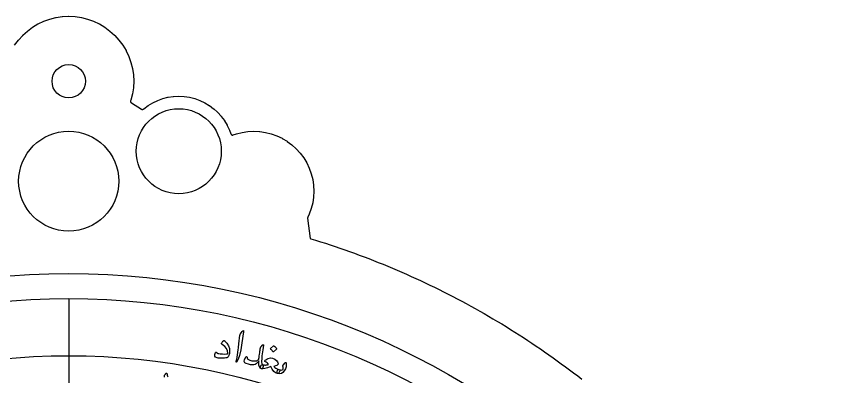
# Model space of a CAD drawing. Header units: millimetres. Extents: x -150 to 150, y -150 to 184.
# Drawn here: x -9.4 to 137.2, y 118.7 to 183.6 of the extents above; entities that cross this region are included whole.
import ezdxf

# ---------------------------------------------------------------- set-up
doc = ezdxf.new("R2010")
doc.units = ezdxf.units.MM
for name, color, linetype in [('CUT_INNER', 6, 'Continuous'), ('CUT_OUTER', 1, 'Continuous'), ('ENGRAVE', 7, 'Continuous'), ('ENGRAVE_FINE', 8, 'Continuous'), ('GUIDE', 3, 'Continuous'), ('TEXT', 5, 'Continuous')]:
    doc.layers.add(name, color=color, linetype=linetype)

msp = doc.modelspace()

# ---------------------------------------------------------------- linework, layer by layer
at = {"layer": 'CUT_INNER'}
for centre, radius in [((0, 171.8909), 3), ((19.8, 159.2909), 7.65), ((0, 153.8909), 9)]:
    msp.add_circle(centre, radius, dxfattribs=at)
at = {"layer": 'CUT_OUTER'}
msp.add_lwpolyline([(-9.7238, 178.397), (-9.0486, 179.3074), (-9.0393, 179.3187), (-8.2781, 180.1586), (-8.2677, 180.169), (-7.4279, 180.9302), (-7.4165, 180.9395), (-6.5061, 181.6147), (-6.4939, 181.6229), (-5.5217, 182.2056), (-5.5087, 182.2125), (-4.4841, 182.6971), (-4.4705, 182.7028), (-3.4033, 183.0846), (-3.3892, 183.0889), (-2.2897, 183.3643), (-2.2753, 183.3671), (-1.1541, 183.5335), (-1.1394, 183.5349), (-0.0074, 183.5905), (0.0074, 183.5905), (1.1394, 183.5349), (1.1541, 183.5335), (2.2753, 183.3671), (2.2897, 183.3643), (3.3892, 183.0889), (3.4033, 183.0846), (4.4705, 182.7028), (4.4841, 182.6971), (5.5087, 182.2125), (5.5217, 182.2056), (6.4939, 181.6229), (6.5061, 181.6147), (7.4165, 180.9395), (7.4279, 180.9302), (8.2677, 180.169), (8.2781, 180.1586), (9.0393, 179.3187), (9.0486, 179.3074), (9.7238, 178.397), (9.732, 178.3847), (10.3147, 177.4125), (10.3216, 177.3996), (10.8062, 176.3749), (10.8119, 176.3613), (11.1937, 175.2941), (11.198, 175.2801), (11.4734, 174.1806), (11.4763, 174.1662), (11.6426, 173.045), (11.644, 173.0303), (11.6996, 171.8982), (11.6996, 171.8835), (11.644, 170.7514), (11.6426, 170.7368), (11.4763, 169.6156), (11.4734, 169.6012), (11.198, 168.5017), (11.1937, 168.4876), (11.146, 168.3542), (11.1375, 168.3264), (11.1318, 168.2979), (11.1289, 168.269), (11.1288, 168.2399), (11.1315, 168.2109), (11.1369, 168.1824), (11.1452, 168.1545), (11.1561, 168.1275), (11.1695, 168.1017), (11.1854, 168.0773), (11.2036, 168.0546), (11.2238, 168.0338), (11.246, 168.015), (11.27, 167.9985), (13.1016, 166.8588), (13.1277, 166.8443), (13.1551, 166.8325), (13.1835, 166.8234), (13.2127, 166.8172), (13.2423, 166.814), (13.2722, 166.8137), (13.3019, 166.8164), (13.3311, 166.822), (13.3597, 166.8305), (13.3873, 166.8418), (13.4137, 166.8558), (13.4385, 166.8723), (13.4616, 166.8912), (13.514, 166.9387), (13.5254, 166.9481), (14.2939, 167.518), (14.3062, 167.5262), (15.1269, 168.0181), (15.1398, 168.025), (16.0048, 168.4341), (16.0184, 168.4398), (16.9192, 168.7621), (16.9333, 168.7664), (17.8615, 168.9989), (17.8759, 169.0017), (18.8223, 169.1421), (18.837, 169.1436), (19.7926, 169.1905), (19.8074, 169.1905), (20.763, 169.1436), (20.7777, 169.1421), (21.7241, 169.0017), (21.7385, 168.9989), (22.6667, 168.7664), (22.6808, 168.7621), (23.5816, 168.4398), (23.5952, 168.4341), (24.4602, 168.025), (24.4731, 168.0181), (25.2938, 167.5262), (25.3061, 167.518), (26.0746, 166.9481), (26.086, 166.9387), (26.7949, 166.2962), (26.8053, 166.2858), (27.4479, 165.5768), (27.4572, 165.5655), (28.0272, 164.7969), (28.0353, 164.7847), (28.5272, 163.964), (28.5342, 163.9511), (28.9433, 163.0861), (28.9489, 163.0725), (29.191, 162.396), (29.2022, 162.3688), (29.2161, 162.3428), (29.2325, 162.3183), (29.2511, 162.2956), (29.272, 162.2748), (29.2947, 162.2561), (29.3192, 162.2397), (29.3452, 162.2258), (29.3724, 162.2146), (29.4005, 162.206), (29.4294, 162.2003), (29.4587, 162.1974), (29.4881, 162.1974), (29.5174, 162.2003), (29.5463, 162.206), (29.5745, 162.2146), (30.158, 162.4234), (30.1721, 162.4276), (31.1859, 162.6816), (31.2003, 162.6844), (32.2341, 162.8378), (32.2488, 162.8392), (33.2926, 162.8905), (33.3074, 162.8905), (34.3512, 162.8392), (34.3659, 162.8378), (35.3997, 162.6844), (35.4141, 162.6816), (36.4279, 162.4276), (36.442, 162.4234), (37.426, 162.0713), (37.4396, 162.0656), (38.3844, 161.6188), (38.3974, 161.6118), (39.2938, 161.0745), (39.3061, 161.0664), (40.1455, 160.4438), (40.1569, 160.4344), (40.9313, 159.7326), (40.9417, 159.7222), (41.6436, 158.9478), (41.6529, 158.9364), (42.2755, 158.097), (42.2837, 158.0847), (42.821, 157.1883), (42.8279, 157.1753), (43.2748, 156.2305), (43.2804, 156.2169), (43.6325, 155.2329), (43.6367, 155.2188), (43.8907, 154.205), (43.8936, 154.1906), (44.0469, 153.1568), (44.0484, 153.1421), (44.0996, 152.0982), (44.0996, 152.0835), (44.0484, 151.0397), (44.0469, 151.025), (43.8936, 149.9912), (43.8907, 149.9768), (43.6367, 148.9629), (43.6325, 148.9489), (43.2804, 147.9648), (43.2748, 147.9512), (43.0097, 147.3908), (42.9988, 147.3647), (42.9904, 147.3376), (42.9846, 147.3099), (42.9815, 147.2818), (42.981, 147.2535), (42.9832, 147.2253), (43.4399, 143.5719), (43.5427, 143.5411), (44.4226, 143.2712), (45.3009, 142.9959), (46.1774, 142.7153), (47.0523, 142.4292), (47.9253, 142.1378), (48.7965, 141.8411), (49.6659, 141.539), (50.5335, 141.2316), (51.3991, 140.9189), (52.2628, 140.6009), (53.1245, 140.2775), (53.9843, 139.9489), (54.8419, 139.615), (55.6976, 139.2759), (56.5511, 138.9315), (57.4025, 138.5819), (58.2518, 138.2271), (59.0988, 137.8671), (59.9436, 137.5019), (60.7862, 137.1315), (61.6265, 136.7559), (62.4644, 136.3752), (63.3, 135.9894), (64.1333, 135.5984), (64.9641, 135.2023), (65.7924, 134.8012), (66.6183, 134.3949), (67.4417, 133.9836), (68.2625, 133.5673), (69.0808, 133.1459), (69.8965, 132.7196), (70.7095, 132.2882), (71.5199, 131.8518), (72.3276, 131.4105), (73.1325, 130.9642), (73.9347, 130.513), (74.7342, 130.0569), (75.5308, 129.5959), (76.3245, 129.13), (77.1154, 128.6593), (77.9034, 128.1837), (78.6885, 127.7033), (79.4705, 127.2181), (80.2496, 126.728), (81.0257, 126.2332), (81.7987, 125.7337), (82.5687, 125.2294), (83.3355, 124.7204), (84.0992, 124.2068), (84.8598, 123.6884), (85.6171, 123.1654), (86.3712, 122.6377), (87.1221, 122.1054), (87.8697, 121.5686), (88.614, 121.0271), (89.3549, 120.4811), (90.0925, 119.9306), (90.8267, 119.3755), (91.5574, 118.816), (92.2847, 118.252)], dxfattribs=at)
at = {"layer": 'ENGRAVE'}
msp.add_circle((0, 0), 132.75, dxfattribs=at)
at = {"layer": 'ENGRAVE_FINE'}
msp.add_lwpolyline([(0, 132.75), (0, 112.1737)], dxfattribs=at)
msp.add_circle((0, 0), 122.4619, dxfattribs=at)
at = {"layer": 'GUIDE'}
msp.add_circle((0, 0), 137.25, dxfattribs=at)
at = {"layer": 'TEXT'}
for points in [[(31.2337, 126.8358), (31.3509, 126.9663), (31.4285, 127.0031), (31.4662, 126.9464), (31.464, 126.7961), (31.1601, 124.7603), (30.9671, 123.5122), (30.7476, 122.5315), (30.5037, 121.8177), (30.2368, 121.3704), (30.2004, 121.3374), (30.1715, 121.322), (30.1502, 121.324), (30.1365, 121.3436), (30.1284, 121.3709), (30.126, 121.4044), (30.1294, 121.4439), (30.1386, 121.4896), (30.2259, 121.8412), (30.3022, 122.218), (30.3675, 122.6203), (30.4217, 123.0479), (30.4378, 123.1591), (30.4782, 123.4603), (30.5425, 123.9516), (30.6302, 124.6331), (30.8081, 126.148), (30.823, 126.2272), (30.8448, 126.2983), (30.8734, 126.3613), (30.909, 126.4161)], [(27.5056, 124.7175), (27.5598, 124.8075), (27.6113, 124.8879), (27.6603, 124.9587), (27.7066, 125.0199), (27.7499, 125.0721), (27.7897, 125.116), (27.8261, 125.1516), (27.859, 125.1788), (27.9058, 125.2016), (27.9538, 125.2048), (28.0028, 125.1885), (28.0528, 125.1527), (28.4682, 124.7184), (28.7566, 124.2568), (28.919, 123.7688), (28.9562, 123.2549), (28.9449, 123.1131), (28.9272, 122.9761), (28.903, 122.8438), (28.8725, 122.7162), (28.8353, 122.5944), (28.7912, 122.4797), (28.7403, 122.3719), (28.6825, 122.2711), (28.6401, 122.2199), (28.5901, 122.1768), (28.5325, 122.142), (28.4673, 122.1153), (28.2525, 122.0649), (28.0351, 122.0286), (27.8147, 122.0067), (27.5915, 121.9989), (27.3661, 122.0042), (27.1393, 122.0211), (26.9109, 122.0497), (26.6809, 122.09), (26.4206, 122.1948), (26.2882, 122.3848), (26.2838, 122.6605), (26.408, 123.022), (26.4319, 123.0591), (26.46, 123.0857), (26.4922, 123.1017), (26.5285, 123.1073), (26.5567, 123.0974), (26.5843, 123.0802), (26.6115, 123.0557), (26.6381, 123.0237), (26.7255, 122.9486), (26.8534, 122.8891), (27.0219, 122.8452), (27.2311, 122.8167), (27.6914, 122.7823), (28.0716, 122.7732), (28.3718, 122.79), (28.5919, 122.8334), (28.6049, 122.8432), (28.6157, 122.8622), (28.6244, 122.8902), (28.6309, 122.9273), (28.5825, 123.3443), (28.3931, 123.7463), (28.0617, 124.1327), (27.5876, 124.5023), (27.5262, 124.5539), (27.492, 124.607), (27.4851, 124.6615), (27.5056, 124.7175)], [(34.8825, 120.8403), (34.9322, 120.7954), (34.9653, 120.738), (34.9818, 120.6679), (34.9816, 120.5853), (34.9686, 120.4867), (34.9459, 120.3953), (34.9133, 120.3111), (34.8711, 120.2341), (34.8234, 120.1718), (34.7746, 120.1315), (34.7247, 120.1133), (34.6737, 120.1171), (34.4552, 120.2523), (34.306, 120.477), (34.2258, 120.7916), (34.2145, 121.1962), (34.2175, 121.2646), (34.2202, 121.3239), (34.2224, 121.374), (34.2243, 121.4151), (34.2257, 121.447), (34.2267, 121.4698), (34.2273, 121.4835), (34.2275, 121.488), (34.2221, 121.515), (34.2119, 121.525), (34.1969, 121.5178), (34.1771, 121.4935), (33.954, 121.2228), (33.7342, 121.0226), (33.5173, 120.893), (33.3033, 120.834), (33.0136, 120.8224), (32.687, 120.8549), (32.3231, 120.931), (31.9216, 121.0506), (31.6732, 121.2061), (31.5788, 121.4495), (31.6387, 121.7812), (31.8539, 122.201), (31.8906, 122.2487), (31.9287, 122.2809), (31.9681, 122.2976), (32.0089, 122.2988), (32.0453, 122.2855), (32.0717, 122.2586), (32.0881, 122.2181), (32.0944, 122.164), (32.1077, 122.0486), (32.1367, 121.9561), (32.1813, 121.8865), (32.2417, 121.8397), (32.6067, 121.6798), (32.9662, 121.5764), (33.3207, 121.5296), (33.6706, 121.5394), (33.8311, 121.574), (33.9739, 121.6417), (34.099, 121.7424), (34.2065, 121.8762), (34.2227, 121.9493), (34.2495, 122.1225), (34.287, 122.3959), (34.3348, 122.7696), (34.3616, 122.9691), (34.3861, 123.1492), (34.4085, 123.3099), (34.4286, 123.451), (34.4458, 123.5719), (34.4593, 123.6715), (34.469, 123.7499), (34.4751, 123.8071), (34.4907, 123.8928), (34.5127, 123.9659), (34.5411, 124.0263), (34.5759, 124.0742), (34.6262, 124.1315), (34.6731, 124.1849), (34.7168, 124.2343), (34.7571, 124.2797), (34.7937, 124.3213), (34.8259, 124.3593), (34.8538, 124.3935), (34.8773, 124.4241), (34.8994, 124.4478), (34.9232, 124.4612), (34.9485, 124.4644), (34.9753, 124.4574), (35.0015, 124.4381), (35.0188, 124.4148), (35.0272, 124.3874), (35.0267, 124.3561), (34.9606, 123.9302), (34.9018, 123.5256), (34.8503, 123.1423), (34.8062, 122.7802), (34.7689, 122.4395), (34.7379, 122.1204), (34.7134, 121.8227), (34.6952, 121.5466), (34.6935, 121.2845), (34.7241, 121.0795), (34.7871, 120.9314), (34.8825, 120.8403)], [(36.8547, 124.2454), (36.8679, 124.2524), (36.8841, 124.2541), (36.9031, 124.2507), (36.9251, 124.2419), (37.0658, 124.1313), (37.1928, 124.0093), (37.3062, 123.8759), (37.4059, 123.7311), (37.4138, 123.7113), (37.4146, 123.6935), (37.4082, 123.678), (37.3947, 123.6646), (36.8284, 123.1712), (36.8098, 123.1609), (36.7905, 123.1629), (36.7703, 123.1771), (36.7494, 123.2035), (36.7313, 123.2264), (36.7023, 123.2612), (36.6625, 123.3079), (36.6117, 123.3666), (36.5491, 123.4375), (36.4734, 123.521), (36.3846, 123.6169), (36.2828, 123.7253), (36.2699, 123.7421), (36.2653, 123.7565), (36.2688, 123.7686), (36.2805, 123.7782)], [(37.7942, 119.9615), (37.9046, 119.9075), (37.9663, 119.8304), (37.9792, 119.7303), (37.9434, 119.6073), (37.845, 119.4307), (37.7497, 119.3112), (37.6574, 119.2488), (37.568, 119.2436), (37.2154, 119.3908), (36.8966, 119.6522), (36.6107, 120.028), (36.3565, 120.5186), (35.7815, 120.2941), (35.3102, 120.1517), (34.9413, 120.0924), (34.6737, 120.1171), (34.5954, 120.1604), (34.5429, 120.2375), (34.5161, 120.3485), (34.5151, 120.4934), (34.5543, 120.6736), (34.6286, 120.7915), (34.738, 120.8471), (34.8825, 120.8403), (35.009, 120.8168), (35.1363, 120.8016), (35.2644, 120.7947), (35.3935, 120.7962), (35.5235, 120.8065), (35.6548, 120.8261), (35.7874, 120.8551), (35.9212, 120.8933), (35.8164, 121.0476), (35.6758, 121.1883), (35.4993, 121.3153), (35.287, 121.4284), (35.269, 121.4429), (35.2605, 121.4644), (35.2617, 121.4929), (35.2726, 121.5284), (35.3464, 121.6403), (35.4684, 121.7523), (35.6387, 121.8643), (35.8574, 121.9762), (36.2776, 122.0836), (36.6794, 122.0481), (37.0614, 121.8698), (37.4221, 121.549), (37.5618, 121.3713), (37.6475, 121.2123), (37.6796, 121.072), (37.6583, 120.9506), (37.5752, 120.8385), (37.4247, 120.7341), (37.2069, 120.6373), (36.9221, 120.5477), (37.0511, 120.3703), (37.2394, 120.2137), (37.4871, 120.0775), (37.7942, 119.9615)], [(38.5774, 120.7747), (38.9594, 121.1968), (39.0099, 121.2404), (39.0512, 121.2485), (39.0833, 121.2211), (39.1061, 121.1583), (39.1295, 120.9846), (39.1346, 120.8096), (39.1216, 120.6333), (39.0904, 120.4558), (39.0403, 120.2761), (38.9706, 120.0935), (38.8814, 119.9078), (38.7727, 119.7192), (38.5315, 119.4203), (38.2506, 119.2416), (37.9296, 119.1828), (37.568, 119.2436), (37.5361, 119.2816), (37.5192, 119.3707), (37.5173, 119.5111), (37.5302, 119.7026), (37.5477, 119.8017), (37.5747, 119.8793), (37.6112, 119.9352), (37.6574, 119.9695), (37.6884, 119.9783), (37.7216, 119.98), (37.7569, 119.9743), (37.7942, 119.9615), (38.0158, 119.8991), (38.2207, 119.8834), (38.409, 119.9143), (38.5809, 119.992), (38.5899, 119.9995), (38.5959, 120.0113), (38.5988, 120.0274), (38.5988, 120.0477), (38.6037, 120.1702), (38.5943, 120.2995), (38.5705, 120.4356), (38.5323, 120.5784), (38.5217, 120.6312), (38.5257, 120.6815), (38.5442, 120.7293), (38.5774, 120.7747)]]:
    msp.add_lwpolyline(points, close=True, dxfattribs=at)
msp.add_lwpolyline([(17.259, 118.5857), (17.2561, 118.9392), (17.288, 118.997), (17.32, 119.0519), (17.3522, 119.1041), (17.3844, 119.1534), (17.4162, 119.1999), (17.4472, 119.2437), (17.4773, 119.2849), (17.5066, 119.3233), (17.5218, 119.3375), (17.5392, 119.3467), (17.5588, 119.3509), (17.5806, 119.35), (17.6051, 119.3408), (17.6251, 119.3209), (17.6405, 119.2904), (17.6515, 119.2494), (17.6914, 119.0819), (17.7391, 118.9357), (17.7948, 118.8109), (17.8583, 118.7074), (17.8872, 118.6575)], dxfattribs=at)

doc.saveas('drawing.dxf')
